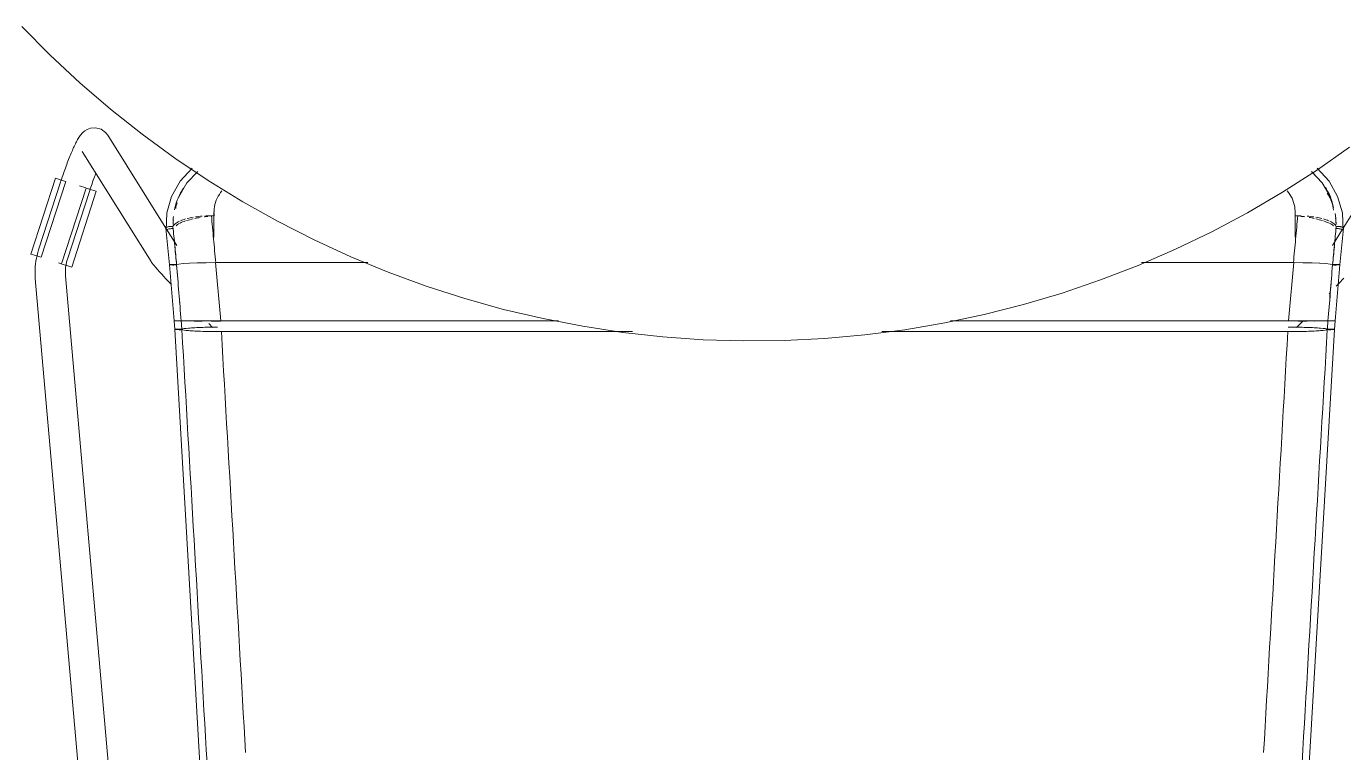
# Model space of a CAD drawing. Header units: millimetres. Extents: x 155927 to 295199, y -4084 to 97293.
# Drawn here: x 208524 to 209045, y 11743 to 12030 of the extents above; entities that cross this region are included whole.
import ezdxf

# ---------------------------------------------------------------- set-up
doc = ezdxf.new("R2010")
doc.units = ezdxf.units.MM
doc.header["$MEASUREMENT"] = 0
doc.layers.add('I-FURN', color=8, linetype='CONTINUOUS', lineweight=9)

msp = doc.modelspace()

# ---------------------------------------------------------------- linework, layer by layer
at = {"layer": 'I-FURN'}
for p, q in [((208522.4, 12030.47), (208533.65, 12019.1)), ((208533.65, 12019.1), (208545.35, 12008.18)), ((208545.35, 12008.18), (208557.47, 11997.75)), ((208557.47, 11997.75), (208570, 11987.8)), ((208545.01, 11986.49), (208544.77, 11986.1)), ((208545.27, 11986.88), (208545.01, 11986.49)), ((208545.54, 11987.27), (208545.27, 11986.88)), ((208545.86, 11987.67), (208545.54, 11987.27)), ((208546.23, 11988.1), (208545.86, 11987.67)), ((208546.69, 11988.57), (208546.23, 11988.1)), ((208547.32, 11989.09), (208546.69, 11988.57)), ((208548.23, 11989.65), (208547.32, 11989.09)), ((208549.61, 11990.17), (208548.23, 11989.65)), ((208551.59, 11990.35), (208549.61, 11990.17)), ((208553.81, 11989.76), (208551.59, 11990.35)), ((208555.55, 11988.54), (208553.81, 11989.76)), ((208555.55, 11988.54), (208556.44, 11987.41)), ((208579.47, 11950.65), (208556.44, 11987.41)), ((208570, 11987.8), (208582.92, 11978.36)), ((209068.23, 11987.41), (209045.19, 11950.65)), ((208542.44, 11981.42), (208542.2, 11980.86)), ((208542.68, 11981.97), (208542.44, 11981.42)), ((208542.92, 11982.5), (208542.68, 11981.97)), ((208543.15, 11983.01), (208542.92, 11982.5)), ((208543.38, 11983.5), (208543.15, 11983.01)), ((208543.62, 11983.97), (208543.38, 11983.5)), ((208543.84, 11984.43), (208543.62, 11983.97)), ((208544.07, 11984.87), (208543.84, 11984.43)), ((208544.3, 11985.29), (208544.07, 11984.87)), ((208544.53, 11985.7), (208544.3, 11985.29)), ((208544.77, 11986.1), (208544.53, 11985.7)), ((208546.27, 11981.04), (208573.58, 11937.46)), ((209034.61, 11973.49), (209047.73, 11982.64)), ((208540.19, 11975.82), (208539.93, 11975.13)), ((208540.44, 11976.49), (208540.19, 11975.82)), ((208540.7, 11977.16), (208540.44, 11976.49)), ((208540.95, 11977.81), (208540.7, 11977.16)), ((208541.2, 11978.45), (208540.95, 11977.81)), ((208541.45, 11979.08), (208541.2, 11978.45)), ((208541.7, 11979.69), (208541.45, 11979.08)), ((208541.95, 11980.28), (208541.7, 11979.69)), ((208542.2, 11980.86), (208541.95, 11980.28)), ((208582.92, 11978.36), (208596.21, 11969.45)), ((208538.42, 11970.82), (208538.17, 11970.08)), ((208538.67, 11971.55), (208538.42, 11970.82)), ((208538.92, 11972.28), (208538.67, 11971.55)), ((208539.17, 11973.01), (208538.92, 11972.28)), ((208539.43, 11973.72), (208539.17, 11973.01)), ((208539.68, 11974.43), (208539.43, 11973.72)), ((208539.93, 11975.13), (208539.68, 11974.43)), ((208551.17, 11970.9), (208550.93, 11970.25)), ((208551.4, 11971.53), (208551.17, 11970.9)), ((208551.63, 11972.16), (208551.4, 11971.53)), ((208585.07, 11969.23), (208589.82, 11974.38)), ((208587.76, 11968.65), (208592.02, 11973.12)), ((209021.14, 11964.87), (209034.61, 11973.49)), ((209036.91, 11968.65), (209032.65, 11973.11)), ((209039.59, 11969.23), (209034.85, 11974.38)), ((208526.07, 11940.44), (208535.76, 11970.45)), ((208537.78, 11968.89), (208529.07, 11942.08)), ((208530.11, 11939.13), (208539.8, 11969.14)), ((208535.76, 11970.45), (208537.71, 11969.81)), ((208537.71, 11969.81), (208539.68, 11969.18)), ((208537.93, 11969.35), (208537.78, 11968.89)), ((208538.17, 11970.08), (208537.93, 11969.35)), ((208547.87, 11966.53), (208538.18, 11936.53)), ((208547.77, 11966.57), (208545.29, 11967.37)), ((208547.99, 11966.5), (208549.96, 11965.86)), ((208549.3, 11965.51), (208549.19, 11965.18)), ((208549.53, 11966.2), (208549.3, 11965.51)), ((208549.76, 11966.89), (208549.53, 11966.2)), ((208549.99, 11967.58), (208549.76, 11966.89)), ((208549.96, 11965.86), (208551.91, 11965.23)), ((208550.22, 11968.26), (208549.99, 11967.58)), ((208550.46, 11968.93), (208550.22, 11968.26)), ((208550.69, 11969.59), (208550.46, 11968.93)), ((208550.93, 11970.25), (208550.69, 11969.59)), ((208581.69, 11963.22), (208585.07, 11969.23)), ((208584.39, 11962.82), (208587.76, 11968.65)), ((208596.21, 11969.45), (208609.84, 11961.08)), ((209040.27, 11962.82), (209036.91, 11968.65)), ((209042.98, 11963.22), (209039.59, 11969.23)), ((208540.48, 11938.37), (208549.19, 11965.18)), ((208542.22, 11935.22), (208551.91, 11965.23)), ((208579.81, 11956.7), (208581.69, 11963.22)), ((208609.84, 11961.08), (208623.8, 11953.26)), ((209007.33, 11956.79), (209021.14, 11964.87)), ((209044.85, 11956.7), (209042.98, 11963.22)), ((208579.52, 11949.79), (208579.81, 11956.7)), ((208597.48, 11955.57), (208598.52, 11955.57)), ((208598.47, 11956.82), (208598.47, 11947.06)), ((208993.2, 11949.27), (209007.33, 11956.79)), ((209026.14, 11955.57), (209027.19, 11955.57)), ((209026.2, 11947.06), (209026.2, 11956.82)), ((209045.14, 11949.79), (209044.85, 11956.7)), ((208579.4, 11950.68), (208580.82, 11936.19)), ((208583.74, 11943.83), (208579.69, 11950.31)), ((208623.8, 11953.26), (208638.06, 11946)), ((209044.98, 11950.31), (209040.92, 11943.83)), ((209045.26, 11950.68), (209043.84, 11936.19)), ((208638.06, 11946), (208652.6, 11939.32)), ((208978.79, 11942.32), (208993.2, 11949.27)), ((208528.02, 11939.81), (208526.07, 11940.44)), ((208529.99, 11939.17), (208528.02, 11939.81)), ((208528.45, 11939.88), (208528.21, 11938.76)), ((208528.74, 11940.98), (208528.45, 11939.88)), ((208529.07, 11942.08), (208528.74, 11940.98)), ((208652.6, 11939.32), (208667.39, 11933.23)), ((208964.11, 11935.96), (208978.79, 11942.32)), ((208527.69, 11934.23), (208527.67, 11933.09)), ((208527.75, 11935.37), (208527.69, 11934.23)), ((208527.86, 11936.51), (208527.75, 11935.37)), ((208528.01, 11937.64), (208527.86, 11936.51)), ((208528.21, 11938.76), (208528.01, 11937.64)), ((208538.08, 11936.56), (208536.92, 11936.94)), ((208540.27, 11935.85), (208538.3, 11936.49)), ((208539.68, 11933.79), (208539.71, 11934.45)), ((208539.71, 11934.45), (208539.78, 11935.11)), ((208539.78, 11935.11), (208539.86, 11935.77)), ((208539.86, 11935.77), (208539.98, 11936.42)), ((208539.98, 11936.42), (208540.12, 11937.07)), ((208540.12, 11937.07), (208540.28, 11937.71)), ((208542.22, 11935.22), (208540.27, 11935.85)), ((208540.28, 11937.71), (208540.47, 11938.34)), ((208540.47, 11938.34), (208540.48, 11938.37)), ((208573.58, 11937.46), (208573.79, 11937.13)), ((208573.79, 11937.13), (208573.97, 11936.88)), ((208573.97, 11936.88), (208574.15, 11936.65)), ((208574.15, 11936.65), (208574.32, 11936.43)), ((208574.32, 11936.43), (208574.5, 11936.2)), ((208574.5, 11936.2), (208574.69, 11935.97)), ((208574.69, 11935.97), (208574.89, 11935.73)), ((208574.89, 11935.73), (208575.11, 11935.48)), ((208575.11, 11935.48), (208575.34, 11935.21)), ((208575.34, 11935.21), (208575.58, 11934.93)), ((208575.58, 11934.93), (208575.84, 11934.64)), ((208575.84, 11934.64), (208576.11, 11934.33)), ((208576.11, 11934.33), (208576.4, 11934.01)), ((208580.89, 11936.22), (208580.82, 11936.19)), ((208580.82, 11936.19), (208580.89, 11936.17)), ((208580.83, 11936.19), (208580.9, 11936.22)), ((208580.83, 11936.19), (208582.65, 11913.99)), ((208580.89, 11936.17), (208580.83, 11936.19)), ((208581.08, 11936.24), (208580.89, 11936.22)), ((208580.89, 11936.17), (208581.08, 11936.14)), ((208581.08, 11936.14), (208580.89, 11936.17)), ((208581.38, 11936.26), (208581.08, 11936.24)), ((208581.08, 11936.14), (208581.37, 11936.12)), ((208581.37, 11936.12), (208581.08, 11936.14)), ((208581.09, 11936.24), (208581.38, 11936.26)), ((208581.37, 11936.12), (208581.75, 11936.1)), ((208581.75, 11936.1), (208581.37, 11936.12)), ((208581.76, 11936.28), (208581.38, 11936.26)), ((208581.38, 11936.26), (208581.77, 11936.28)), ((208581.75, 11936.1), (208582.2, 11936.09)), ((208582.2, 11936.09), (208581.75, 11936.1)), ((208582.21, 11936.29), (208581.76, 11936.28)), ((208581.77, 11936.28), (208582.22, 11936.29)), ((208582.2, 11936.09), (208582.69, 11936.09)), ((208582.7, 11936.09), (208582.2, 11936.09)), ((208582.71, 11936.29), (208582.21, 11936.29)), ((208582.22, 11936.29), (208582.71, 11936.29)), ((208583.2, 11936.29), (208582.71, 11936.29)), ((208582.71, 11936.29), (208583.21, 11936.29)), ((208583.19, 11936.09), (208583.66, 11936.1)), ((208583.66, 11936.1), (208583.19, 11936.09)), ((208583.67, 11936.28), (208583.2, 11936.29)), ((208583.21, 11936.29), (208583.68, 11936.28)), ((208584.57, 11936.48), (208583.67, 11936.28)), ((208583.68, 11936.28), (208584.56, 11936.48)), ((208584.56, 11936.48), (208586.28, 11936.65)), ((208586.3, 11936.66), (208584.57, 11936.48)), ((208588.78, 11936.81), (208586.3, 11936.66)), ((208586.3, 11936.66), (208588.74, 11936.8)), ((208588.78, 11936.81), (208591.81, 11936.92)), ((208591.88, 11936.92), (208588.78, 11936.81)), ((208591.88, 11936.92), (208595.32, 11936.99)), ((208595.31, 11936.99), (208591.88, 11936.92)), ((208599.17, 11937.02), (208595.41, 11937)), ((208595.41, 11936.99), (208599.05, 11937.02)), ((208659.29, 11937.02), (208599.17, 11937.02)), ((208599.17, 11937.02), (208659.29, 11937.02)), ((208949.19, 11930.18), (208964.11, 11935.96)), ((209025.49, 11937.02), (208965.37, 11937.02)), ((208965.37, 11937.02), (209025.49, 11937.02)), ((209029.25, 11937), (209025.49, 11937.02)), ((209025.61, 11937.02), (209029.35, 11936.99)), ((209032.79, 11936.92), (209029.35, 11936.99)), ((209029.35, 11936.99), (209032.79, 11936.92)), ((209035.88, 11936.81), (209032.79, 11936.92)), ((209032.85, 11936.92), (209035.89, 11936.81)), ((209038.36, 11936.66), (209035.88, 11936.81)), ((209035.93, 11936.8), (209038.37, 11936.66)), ((209040.1, 11936.48), (209038.36, 11936.66)), ((209038.38, 11936.65), (209040.1, 11936.48)), ((209040.1, 11936.48), (209040.99, 11936.28)), ((209040.99, 11936.28), (209040.1, 11936.48)), ((209041.46, 11936.29), (209040.99, 11936.28)), ((209040.99, 11936.28), (209041.46, 11936.29)), ((209041, 11936.1), (209041.47, 11936.09)), ((209041.47, 11936.09), (209041, 11936.1)), ((209041.96, 11936.29), (209041.46, 11936.29)), ((209041.46, 11936.29), (209041.95, 11936.29)), ((209041.47, 11936.09), (209041.97, 11936.09)), ((209041.97, 11936.09), (209041.47, 11936.09)), ((209041.95, 11936.29), (209042.44, 11936.29)), ((209042.45, 11936.29), (209041.96, 11936.29)), ((209041.97, 11936.09), (209042.46, 11936.09)), ((209042.46, 11936.09), (209041.97, 11936.09)), ((209043.84, 11936.19), (209042.01, 11913.99)), ((209042.44, 11936.29), (209042.9, 11936.28)), ((209042.9, 11936.28), (209042.45, 11936.29)), ((209042.46, 11936.09), (209042.91, 11936.1)), ((209042.91, 11936.1), (209042.46, 11936.09)), ((209043.29, 11936.26), (209042.9, 11936.28)), ((209042.9, 11936.28), (209043.28, 11936.26)), ((209043.28, 11936.26), (209043.58, 11936.24)), ((209043.58, 11936.24), (209043.29, 11936.26)), ((209043.59, 11936.14), (209043.29, 11936.12)), ((209043.3, 11936.12), (209043.59, 11936.14)), ((209043.77, 11936.22), (209043.58, 11936.24)), ((209043.59, 11936.14), (209043.78, 11936.17)), ((209043.77, 11936.17), (209043.59, 11936.14)), ((209043.77, 11936.22), (209043.84, 11936.19)), ((209043.84, 11936.19), (209043.77, 11936.22)), ((209043.84, 11936.19), (209043.77, 11936.17)), ((209043.78, 11936.17), (209043.84, 11936.19)), ((208527.67, 11933.09), (208527.7, 11931.95)), ((208527.7, 11931.95), (208527.78, 11930.81)), ((208527.78, 11930.81), (208527.78, 11930.76)), ((208527.78, 11930.76), (208566.73, 11487.43)), ((208539.67, 11933.13), (208539.68, 11933.79)), ((208539.69, 11932.47), (208539.67, 11933.13)), ((208539.73, 11931.81), (208539.69, 11932.47)), ((208577.03, 11507.3), (208539.74, 11931.81)), ((208576.4, 11934.01), (208576.7, 11933.67)), ((208576.7, 11933.67), (208577.01, 11933.32)), ((208577.01, 11933.32), (208577.34, 11932.96)), ((208577.34, 11932.96), (208577.69, 11932.58)), ((208577.69, 11932.58), (208578.04, 11932.19)), ((208578.04, 11932.19), (208578.41, 11931.79)), ((208578.41, 11931.79), (208578.79, 11931.37)), ((208578.79, 11931.37), (208579.18, 11930.95)), ((208579.18, 11930.95), (208579.59, 11930.51)), ((208579.59, 11930.51), (208580, 11930.07)), ((208580, 11930.07), (208580.42, 11929.61)), ((208580.42, 11929.61), (208580.85, 11929.15)), ((208580.85, 11929.15), (208581.29, 11928.68)), ((208667.39, 11933.23), (208682.41, 11927.73)), ((208934.05, 11925.01), (208949.19, 11930.18)), ((209043.81, 11929.15), (209043.37, 11928.68)), ((209044.24, 11929.61), (209043.81, 11929.15)), ((209044.67, 11930.07), (209044.24, 11929.61)), ((209045.08, 11930.51), (209044.67, 11930.07)), ((209045.48, 11930.95), (209045.08, 11930.51)), ((208682.41, 11927.73), (208697.65, 11922.84)), ((208918.72, 11920.45), (208934.05, 11925.01)), ((209040.11, 11925.23), (209039.63, 11924.73)), ((209042.92, 11928.2), (209042.47, 11927.72)), ((209043.37, 11928.68), (209042.92, 11928.2)), ((208697.65, 11922.84), (208713.06, 11918.56)), ((208713.06, 11918.56), (208728.64, 11914.9)), ((208903.21, 11916.5), (208918.72, 11920.45)), ((208582.72, 11913.99), (208582.65, 11913.99)), ((208582.65, 11913.99), (208582.72, 11913.99)), ((208582.92, 11910.63), (208582.66, 11913.99)), ((208582.72, 11913.99), (208582.66, 11913.99)), ((208582.66, 11913.99), (208582.72, 11913.99)), ((208582.91, 11913.99), (208583.2, 11914)), ((208583.2, 11914), (208582.91, 11913.99)), ((208583.2, 11914), (208583.58, 11914)), ((208583.58, 11914), (208583.2, 11914)), ((208583.2, 11913.98), (208583.59, 11913.98)), ((208583.59, 11913.98), (208583.21, 11913.98)), ((208583.58, 11914), (208584.04, 11914)), ((208584.03, 11914), (208583.58, 11914)), ((208584.04, 11913.98), (208583.59, 11913.98)), ((208583.59, 11913.98), (208584.04, 11913.98)), ((208584.52, 11914), (208584.03, 11914)), ((208584.04, 11914), (208584.53, 11914)), ((208584.53, 11913.98), (208584.04, 11913.98)), ((208584.04, 11913.98), (208584.53, 11913.98)), ((208585.02, 11914), (208584.52, 11914)), ((208584.53, 11914), (208585.02, 11914)), ((208585.03, 11913.98), (208584.53, 11913.98)), ((208584.53, 11913.98), (208585.03, 11913.98)), ((208585.02, 11914), (208585.49, 11914)), ((208585.49, 11914), (208585.02, 11914)), ((208585.5, 11913.98), (208585.03, 11913.98)), ((208585.03, 11913.98), (208585.5, 11913.98)), ((208585.49, 11914), (208586.38, 11914.01)), ((208586.38, 11914.01), (208585.49, 11914)), ((208586.38, 11914.01), (208588.12, 11914.03)), ((208588.12, 11914.03), (208586.38, 11914.01)), ((208586.39, 11913.97), (208588.14, 11913.95)), ((208588.15, 11913.95), (208586.4, 11913.97)), ((208590.63, 11914.04), (208588.12, 11914.03)), ((208588.13, 11914.03), (208590.63, 11914.04)), ((208588.14, 11913.95), (208590.64, 11913.94)), ((208590.65, 11913.94), (208588.15, 11913.95)), ((208590.63, 11914.04), (208593.76, 11914.05)), ((208593.76, 11914.05), (208590.63, 11914.04)), ((208590.64, 11913.94), (208593.77, 11913.93)), ((208593.77, 11913.93), (208590.65, 11913.94)), ((208593.76, 11914.05), (208597.33, 11914.05)), ((208597.33, 11914.05), (208593.76, 11914.05)), ((208597.32, 11913.93), (208601.1, 11913.93)), ((208597.33, 11914.05), (208601.12, 11914.05)), ((208601.12, 11914.05), (208597.33, 11914.05)), ((208601.1, 11913.93), (208597.33, 11913.93)), ((208601.12, 11914.05), (208734.75, 11914.05)), ((208734.75, 11914.05), (208601.12, 11914.05)), ((208728.64, 11914.9), (208744.35, 11911.86)), ((208887.56, 11913.18), (208903.21, 11916.5)), ((208889.81, 11914.05), (209023.55, 11914.05)), ((209023.55, 11914.05), (208889.81, 11914.05)), ((209023.55, 11914.05), (209027.33, 11914.05)), ((209027.34, 11914.05), (209023.55, 11914.05)), ((209026.77, 11911.38), (209029.34, 11914.05)), ((209027.34, 11914.05), (209030.9, 11914.05)), ((209030.9, 11914.05), (209027.34, 11914.05)), ((209030.89, 11913.93), (209027.34, 11913.93)), ((209027.34, 11913.93), (209030.9, 11913.93)), ((209030.9, 11914.05), (209034.03, 11914.04)), ((209034.04, 11914.04), (209030.9, 11914.05)), ((209036.52, 11913.95), (209034.02, 11913.94)), ((209034.02, 11913.94), (209036.52, 11913.95)), ((209034.04, 11914.04), (209036.54, 11914.03)), ((209036.54, 11914.03), (209034.04, 11914.04)), ((209038.27, 11913.97), (209036.52, 11913.95)), ((209036.52, 11913.95), (209038.27, 11913.97)), ((209036.54, 11914.03), (209038.28, 11914.01)), ((209038.29, 11914.01), (209036.54, 11914.03)), ((209038.28, 11914.01), (209039.17, 11914)), ((209039.17, 11914), (209038.29, 11914.01)), ((209039.17, 11914), (209039.64, 11914)), ((209039.65, 11914), (209039.17, 11914)), ((209039.64, 11913.98), (209039.17, 11913.98)), ((209039.17, 11913.98), (209039.64, 11913.98)), ((209039.64, 11914), (209040.14, 11914)), ((209040.13, 11913.98), (209039.64, 11913.98)), ((209039.64, 11913.98), (209040.14, 11913.98)), ((209040.14, 11914), (209039.65, 11914)), ((209040.62, 11913.98), (209040.13, 11913.98)), ((209040.14, 11914), (209040.63, 11914)), ((209040.63, 11914), (209040.14, 11914)), ((209040.14, 11913.98), (209040.63, 11913.98)), ((209041.07, 11913.98), (209040.62, 11913.98)), ((209040.63, 11914), (209041.08, 11914)), ((209041.08, 11914), (209040.63, 11914)), ((209040.63, 11913.98), (209041.08, 11913.98)), ((209041.46, 11913.98), (209041.07, 11913.98)), ((209041.08, 11914), (209041.46, 11914)), ((209041.47, 11914), (209041.08, 11914)), ((209041.08, 11913.98), (209041.46, 11913.98)), ((209041.46, 11914), (209041.76, 11913.99)), ((209041.75, 11913.99), (209041.46, 11913.98)), ((209041.46, 11913.98), (209041.76, 11913.99)), ((209041.76, 11913.99), (209041.47, 11914)), ((209041.74, 11910.63), (209042.01, 11913.99)), ((209041.94, 11913.99), (209041.75, 11913.99)), ((209041.76, 11913.99), (209041.94, 11913.99)), ((209041.76, 11913.99), (209041.95, 11913.99)), ((209041.95, 11913.99), (209041.76, 11913.99)), ((209041.94, 11913.99), (209042.01, 11913.99)), ((209042.01, 11913.99), (209041.94, 11913.99)), ((209041.95, 11913.99), (209042.01, 11913.99)), ((209042.01, 11913.99), (209041.95, 11913.99)), ((208583, 11910.66), (208582.93, 11910.63)), ((208582.93, 11910.63), (208602.21, 11578.72)), ((208582.93, 11910.63), (208582.99, 11910.6)), ((208582.99, 11910.6), (208583.18, 11910.58)), ((208583.18, 11910.69), (208583, 11910.66)), ((208583.48, 11910.71), (208583.18, 11910.69)), ((208583.18, 11910.58), (208583.47, 11910.55)), ((208583.47, 11910.55), (208583.85, 11910.54)), ((208583.86, 11910.73), (208583.48, 11910.71)), ((208583.85, 11910.54), (208584.31, 11910.53)), ((208584.31, 11910.74), (208583.86, 11910.73)), ((208584.8, 11910.74), (208584.31, 11910.74)), ((208584.31, 11910.53), (208584.8, 11910.52)), ((208585.3, 11910.74), (208584.8, 11910.74)), ((208584.8, 11910.52), (208585.29, 11910.52)), ((208585.29, 11910.52), (208585.76, 11910.53)), ((208585.77, 11910.73), (208585.3, 11910.74)), ((208585.76, 11910.53), (208586.65, 11910.32)), ((208586.67, 11910.94), (208585.77, 11910.73)), ((208586.65, 11910.32), (208588.4, 11910.13)), ((208588.42, 11911.13), (208586.67, 11910.94)), ((208588.4, 11910.13), (208590.9, 11909.97)), ((208590.92, 11911.3), (208588.42, 11911.13)), ((208590.9, 11909.97), (208594.03, 11909.84)), ((208594.04, 11911.42), (208590.92, 11911.3)), ((208594.03, 11909.84), (208597.6, 11909.76)), ((208597.59, 11911.5), (208594.04, 11911.42)), ((208596.42, 11912.91), (208597.89, 11911.38)), ((208599.84, 11911.52), (208597.59, 11911.5)), ((208597.6, 11909.76), (208601.38, 11909.74)), ((208601.38, 11909.74), (208763.98, 11909.74)), ((208763.98, 11909.74), (208601.38, 11909.74)), ((208744.35, 11911.86), (208760.16, 11909.46)), ((208760.16, 11909.46), (208776.06, 11907.69)), ((208839.99, 11907), (208855.93, 11908.42)), ((208855.93, 11908.42), (208871.79, 11910.49)), ((208862.71, 11909.74), (209023.28, 11909.74)), ((209023.28, 11909.74), (208862.71, 11909.74)), ((208871.79, 11910.49), (208887.56, 11913.18)), ((209041.74, 11910.63), (209022.45, 11578.72)), ((209023.28, 11909.74), (209027.07, 11909.76)), ((209027.08, 11911.5), (209023.39, 11911.53)), ((209027.07, 11909.76), (209030.63, 11909.84)), ((209030.63, 11911.42), (209027.08, 11911.5)), ((209033.75, 11911.3), (209030.63, 11911.42)), ((209030.63, 11909.84), (209033.76, 11909.97)), ((209036.24, 11911.13), (209033.75, 11911.3)), ((209033.76, 11909.97), (209036.26, 11910.13)), ((209037.99, 11910.94), (209036.24, 11911.13)), ((209036.26, 11910.13), (209038.01, 11910.32)), ((209038.9, 11910.73), (209037.99, 11910.94)), ((209038.01, 11910.32), (209038.9, 11910.53)), ((209039.36, 11910.74), (209038.9, 11910.73)), ((209038.9, 11910.53), (209039.37, 11910.52)), ((209039.86, 11910.74), (209039.36, 11910.74)), ((209039.37, 11910.52), (209039.87, 11910.52)), ((209040.35, 11910.74), (209039.86, 11910.74)), ((209039.87, 11910.52), (209040.36, 11910.53)), ((209040.8, 11910.73), (209040.35, 11910.74)), ((209040.36, 11910.53), (209040.81, 11910.54)), ((209041.19, 11910.71), (209040.8, 11910.73)), ((209040.81, 11910.54), (209041.19, 11910.55)), ((209041.48, 11910.69), (209041.19, 11910.71)), ((209041.19, 11910.55), (209041.48, 11910.58)), ((209041.67, 11910.66), (209041.48, 11910.69)), ((209041.48, 11910.58), (209041.67, 11910.6)), ((209041.74, 11910.63), (209041.67, 11910.66)), ((209041.67, 11910.6), (209041.74, 11910.63)), ((208776.06, 11907.69), (208792.02, 11906.56)), ((208792.02, 11906.56), (208808.01, 11906.06)), ((208808.01, 11906.06), (208824.01, 11906.21)), ((208824.01, 11906.21), (208839.99, 11907))]:
    msp.add_line(p, q, dxfattribs=at)
for points in [[(209032.6, 11973.09), (209033.06, 11972.7), (209033.52, 11972.31), (209033.97, 11971.92)], [(208583.91, 11960.64), (208583.64, 11959.93), (208583.46, 11959.2), (208583.33, 11958.47)], [(208582.27, 11952.77), (208582.28, 11953.6), (208582.33, 11954.42), (208582.41, 11955.24)], [(208587.89, 11954.47), (208588.63, 11954.66), (208589.44, 11954.82), (208590.27, 11954.97)], [(208591.12, 11955.11), (208591.97, 11955.23), (208592.84, 11955.34), (208593.76, 11955.41)], [(208596.06, 11955.34), (208595.59, 11955.28), (208595.12, 11955.22), (208594.65, 11955.15)], [(208594.68, 11955.47), (208595.59, 11955.53), (208596.52, 11955.57), (208597.48, 11955.57)], [(208597.48, 11955.57), (208597.73, 11952.55), (208598.28, 11946.4), (208598.87, 11940.16), (208599.17, 11937.02)], [(208598.52, 11955.57), (208598.48, 11956.08), (208598.46, 11956.59), (208598.47, 11957.1)], [(209027.19, 11955.57), (209026.93, 11952.55), (209026.39, 11946.4), (209025.8, 11940.16), (209025.49, 11937.02)], [(209026.19, 11957.09), (209026.21, 11956.59), (209026.19, 11956.08), (209026.14, 11955.57)], [(209027.19, 11955.57), (209027.63, 11955.57), (209028.07, 11955.56), (209028.51, 11955.55)], [(209030.03, 11955.16), (209029.52, 11955.23), (209029.01, 11955.29), (209028.49, 11955.34)], [(209030.91, 11955.41), (209031.81, 11955.33), (209032.69, 11955.23), (209033.54, 11955.11)], [(209034.39, 11954.97), (209035.23, 11954.83), (209036.04, 11954.66), (209036.78, 11954.47)], [(209042.08, 11956.52), (209042.27, 11955.29), (209042.31, 11954.03), (209042.32, 11952.77)], [(208582.24, 11951.24), (208582.38, 11951.63), (208582.95, 11952.38), (208584.09, 11953.08), (208584.79, 11953.41)], [(208582.24, 11951.24), (208582.48, 11948.8), (208582.96, 11943.84), (208583.43, 11938.81), (208583.67, 11936.28)], [(208582.39, 11954.02), (208582.33, 11953.37), (208582.32, 11952.72), (208582.32, 11952.06)], [(208584.82, 11952.55), (208584.19, 11952.24), (208583.79, 11951.92), (208583.46, 11951.6)], [(208587.24, 11953.51), (208586.43, 11953.25), (208585.63, 11952.96), (208585.07, 11952.67)], [(208585.24, 11953.61), (208585.83, 11953.85), (208586.48, 11954.09), (208587.22, 11954.29)], [(208590.29, 11954.36), (208589.36, 11954.14), (208588.42, 11953.91), (208587.57, 11953.67)], [(208592.94, 11954.89), (208592.26, 11954.77), (208591.61, 11954.64), (208590.95, 11954.51)], [(209033.72, 11954.51), (209033.07, 11954.65), (209032.4, 11954.79), (209031.72, 11954.91)], [(209036.97, 11953.66), (209036.17, 11953.91), (209035.29, 11954.14), (209034.37, 11954.35)], [(209039.6, 11952.67), (209038.96, 11952.96), (209038.22, 11953.24), (209037.4, 11953.5)], [(209037.44, 11954.29), (209038.17, 11954.09), (209038.81, 11953.85), (209039.41, 11953.6)], [(209041.42, 11951.59), (209041.01, 11951.92), (209040.49, 11952.24), (209039.84, 11952.55)], [(209042.43, 11951.24), (209042.19, 11948.8), (209041.71, 11943.84), (209041.23, 11938.81), (209040.99, 11936.28)], [(209042.39, 11952.07), (209042.37, 11952.97), (209042.31, 11953.87), (209042.21, 11954.76)], [(209045.08, 11949.93), (209045.04, 11949.98), (209044.92, 11950.07), (209044.62, 11950.21), (209044.23, 11950.32), (209043.78, 11950.42), (209043.29, 11950.48), (209042.79, 11950.51), (209042.47, 11950.51), (209042.32, 11950.51)], [(208582.96, 11943.18), (208583.19, 11940.84), (208583.43, 11938.47), (208583.66, 11936.1)], [(209041.71, 11943.18), (209041.48, 11940.9), (209041.25, 11938.59), (209041.02, 11936.28)], [(208584.57, 11925.15), (208584.27, 11928.8), (208583.97, 11932.45), (208583.66, 11936.1)], [(208585.49, 11914), (208585.19, 11917.72), (208584.58, 11925.15), (208583.98, 11932.58), (208583.68, 11936.28)], [(208600.09, 11925.55), (208599.74, 11929.37), (208599.4, 11933.2), (208599.05, 11937.02)], [(209025.61, 11937.02), (209025.27, 11933.2), (209024.92, 11929.38), (209024.58, 11925.55)], [(209039.17, 11914), (209039.48, 11917.72), (209040.08, 11925.15), (209040.68, 11932.58), (209040.99, 11936.28)], [(208601.12, 11914.05), (208600.77, 11917.89), (208600.43, 11921.72), (208600.09, 11925.55)], [(209024.58, 11925.55), (209024.24, 11921.72), (209023.89, 11917.89), (209023.55, 11914.05)], [(208584.97, 11920.31), (208584.94, 11920.72), (208584.91, 11921.13), (208584.87, 11921.54)], [(208585.49, 11914), (208585.54, 11913.42), (208585.63, 11912.26), (208585.72, 11911.11), (208585.76, 11910.53)], [(208585.5, 11913.98), (208585.54, 11913.44), (208585.63, 11912.36), (208585.72, 11911.27), (208585.77, 11910.73)], [(209039.17, 11914), (209039.13, 11913.42), (209039.04, 11912.26), (209038.95, 11911.11), (209038.9, 11910.53)], [(209039.17, 11913.98), (209039.12, 11913.44), (209039.03, 11912.36), (209038.94, 11911.27), (209038.9, 11910.73)], [(208605.08, 11578.53), (208601.86, 11633.77), (208595.42, 11744.36), (208588.98, 11855.13), (208585.76, 11910.53)], [(208610.97, 11743.25), (208607.77, 11798.71), (208604.58, 11854.21), (208601.38, 11909.74)], [(209023.28, 11909.74), (209020.09, 11854.21), (209016.89, 11798.68), (209013.7, 11743.25)], [(209019.58, 11578.53), (209022.8, 11633.77), (209029.24, 11744.36), (209035.68, 11855.13), (209038.9, 11910.53)], [(209038.9, 11910.73), (209039.49, 11910.75), (209041, 11910.74), (209041.74, 11910.67), (209041.74, 11910.63)]]:
    msp.add_open_spline(points, degree=3, dxfattribs=at)
for points, knots in [([(208582.84, 11957.92), (208583.28, 11960), (208584.26, 11962.96), (208585.82, 11965.63), (208586.35, 11966.43)], [-0.8210019, -0.8210019, -0.8210019, -0.8210019, -0.6666667, -0.5975811, -0.5975811, -0.5975811, -0.5975811]), ([(208598.52, 11955.57), (208598.31, 11957.96), (208598.94, 11961.56), (208600.87, 11964.56), (208601.63, 11965.46)], [0, 0, 0, 0, 0.3333333, 0.5, 0.5, 0.5, 0.5]), ([(209023.03, 11965.46), (209023.8, 11964.56), (209025.73, 11961.56), (209026.36, 11957.96), (209026.14, 11955.57)], [0.5, 0.5, 0.5, 0.5, 0.6666667, 1, 1, 1, 1]), ([(209038.22, 11966.7), (209038.79, 11965.81), (209040.45, 11962.99), (209041.06, 11959.88), (209041.35, 11957.74)], [0.591443, 0.591443, 0.591443, 0.591443, 0.6666667, 0.8236682, 0.8236682, 0.8236682, 0.8236682]), ([(209041.35, 11958.84), (209040.95, 11960.19), (209040.23, 11962.15), (209039.22, 11963.98), (209038.87, 11964.55)], [0.2297626, 0.2297626, 0.2297626, 0.2297626, 0.3333333, 0.3824546, 0.3824546, 0.3824546, 0.3824546]), ([(208579.45, 11950.83), (208579.47, 11950.85), (208579.51, 11950.9), (208579.62, 11950.98), (208579.81, 11951.08), (208580.13, 11951.18), (208580.53, 11951.25), (208580.88, 11951.29), (208581.26, 11951.31), (208581.7, 11951.3), (208582.06, 11951.26), (208582.24, 11951.24)], [0.5555556, 0.5555556, 0.5555556, 0.5555556, 0.5833333, 0.6180556, 0.6527778, 0.7222222, 0.7916667, 0.8263889, 0.8611111, 0.9305556, 1, 1, 1, 1]), ([(208582.34, 11950.51), (208582.12, 11950.52), (208581.63, 11950.51), (208580.88, 11950.42), (208580.21, 11950.27), (208579.78, 11950.1), (208579.63, 11949.98), (208579.59, 11949.93)], [-1, -1, -1, -1, -0.90625, -0.8125, -0.71875, -0.625, -0.5625, -0.5625, -0.5625, -0.5625]), ([(209039.91, 11953.39), (209040.59, 11953.07), (209041.72, 11952.38), (209042.28, 11951.63), (209042.43, 11951.24)], [0.6690305, 0.6690305, 0.6690305, 0.6690305, 0.8333333, 1, 1, 1, 1]), ([(209042.43, 11951.24), (209042.57, 11951.26), (209042.85, 11951.29), (209043.28, 11951.31), (209043.65, 11951.3), (209043.94, 11951.27), (209044.21, 11951.24), (209044.46, 11951.19), (209044.69, 11951.13), (209044.88, 11951.06), (209045.08, 11950.96), (209045.18, 11950.88), (209045.21, 11950.83)], [0, 0, 0, 0, 0.0555556, 0.1111111, 0.1666667, 0.1944444, 0.2222222, 0.2777778, 0.3055556, 0.3333333, 0.3888889, 0.4444444, 0.4444444, 0.4444444, 0.4444444]), ([(209039.17, 11913.98), (209039.47, 11917.67), (209039.92, 11923.01), (209040.36, 11928.34), (209040.49, 11929.99)], [0, 0, 0, 0, 0.5, 0.7233886, 0.7233886, 0.7233886, 0.7233886]), ([(208582.92, 11910.63), (208582.92, 11910.65), (208583.06, 11910.68), (208583.46, 11910.71), (208583.85, 11910.73), (208584.3, 11910.74), (208584.8, 11910.74), (208585.3, 11910.74), (208585.62, 11910.74), (208585.77, 11910.73)], [-0.5, -0.5, -0.5, -0.5, -0.375, -0.3125, -0.25, -0.1875, -0.125, -0.0625, 0, 0, 0, 0]), ([(208585.76, 11910.53), (208585.54, 11910.53), (208585.05, 11910.52), (208584.41, 11910.52), (208583.95, 11910.53), (208583.54, 11910.55), (208583.09, 11910.58), (208582.92, 11910.61), (208582.92, 11910.63)], [-1, -1, -1, -1, -0.90625, -0.8125, -0.765625, -0.71875, -0.625, -0.501507, -0.501507, -0.501507, -0.501507]), ([(208601.38, 11909.74), (208600.11, 11909.74), (208597.56, 11909.76), (208593.95, 11909.83), (208590.79, 11909.96), (208587.43, 11910.18), (208586.04, 11910.39), (208585.76, 11910.53)], [-1, -1, -1, -1, -0.833333, -0.666667, -0.5, -0.333333, 0, 0, 0, 0]), ([(208585.77, 11910.73), (208586.06, 11910.87), (208587.45, 11911.08), (208590.8, 11911.3), (208593.96, 11911.43), (208597.07, 11911.5), (208599.08, 11911.52), (208599.84, 11911.52)], [-1, -1, -1, -1, -0.6666667, -0.5, -0.3333333, -0.1666667, -0.0664381, -0.0664381, -0.0664381, -0.0664381]), ([(209038.9, 11910.53), (209038.63, 11910.39), (209037.24, 11910.18), (209033.88, 11909.96), (209030.71, 11909.83), (209027.11, 11909.76), (209024.56, 11909.74), (209023.28, 11909.74)], [-1, -1, -1, -1, -0.666667, -0.5, -0.333333, -0.166667, 0, 0, 0, 0]), ([(209023.39, 11911.53), (209025.91, 11911.52), (209029.68, 11911.47), (209033.86, 11911.3), (209037.21, 11911.08), (209038.61, 11910.87), (209038.9, 11910.73)], [-0.996036, -0.996036, -0.996036, -0.996036, -0.6666667, -0.5, -0.3333333, 0, 0, 0, 0]), ([(209041.74, 11910.63), (209041.74, 11910.61), (209041.6, 11910.58), (209041.21, 11910.55), (209040.83, 11910.54), (209040.37, 11910.52), (209039.87, 11910.52), (209039.37, 11910.52), (209039.05, 11910.53), (209038.9, 11910.53)], [-0.498493, -0.498493, -0.498493, -0.498493, -0.375, -0.3125, -0.25, -0.1875, -0.125, -0.0625, 0, 0, 0, 0])]:
    msp.add_open_spline(points, degree=3, knots=knots, dxfattribs=at)

doc.saveas('drawing.dxf')
